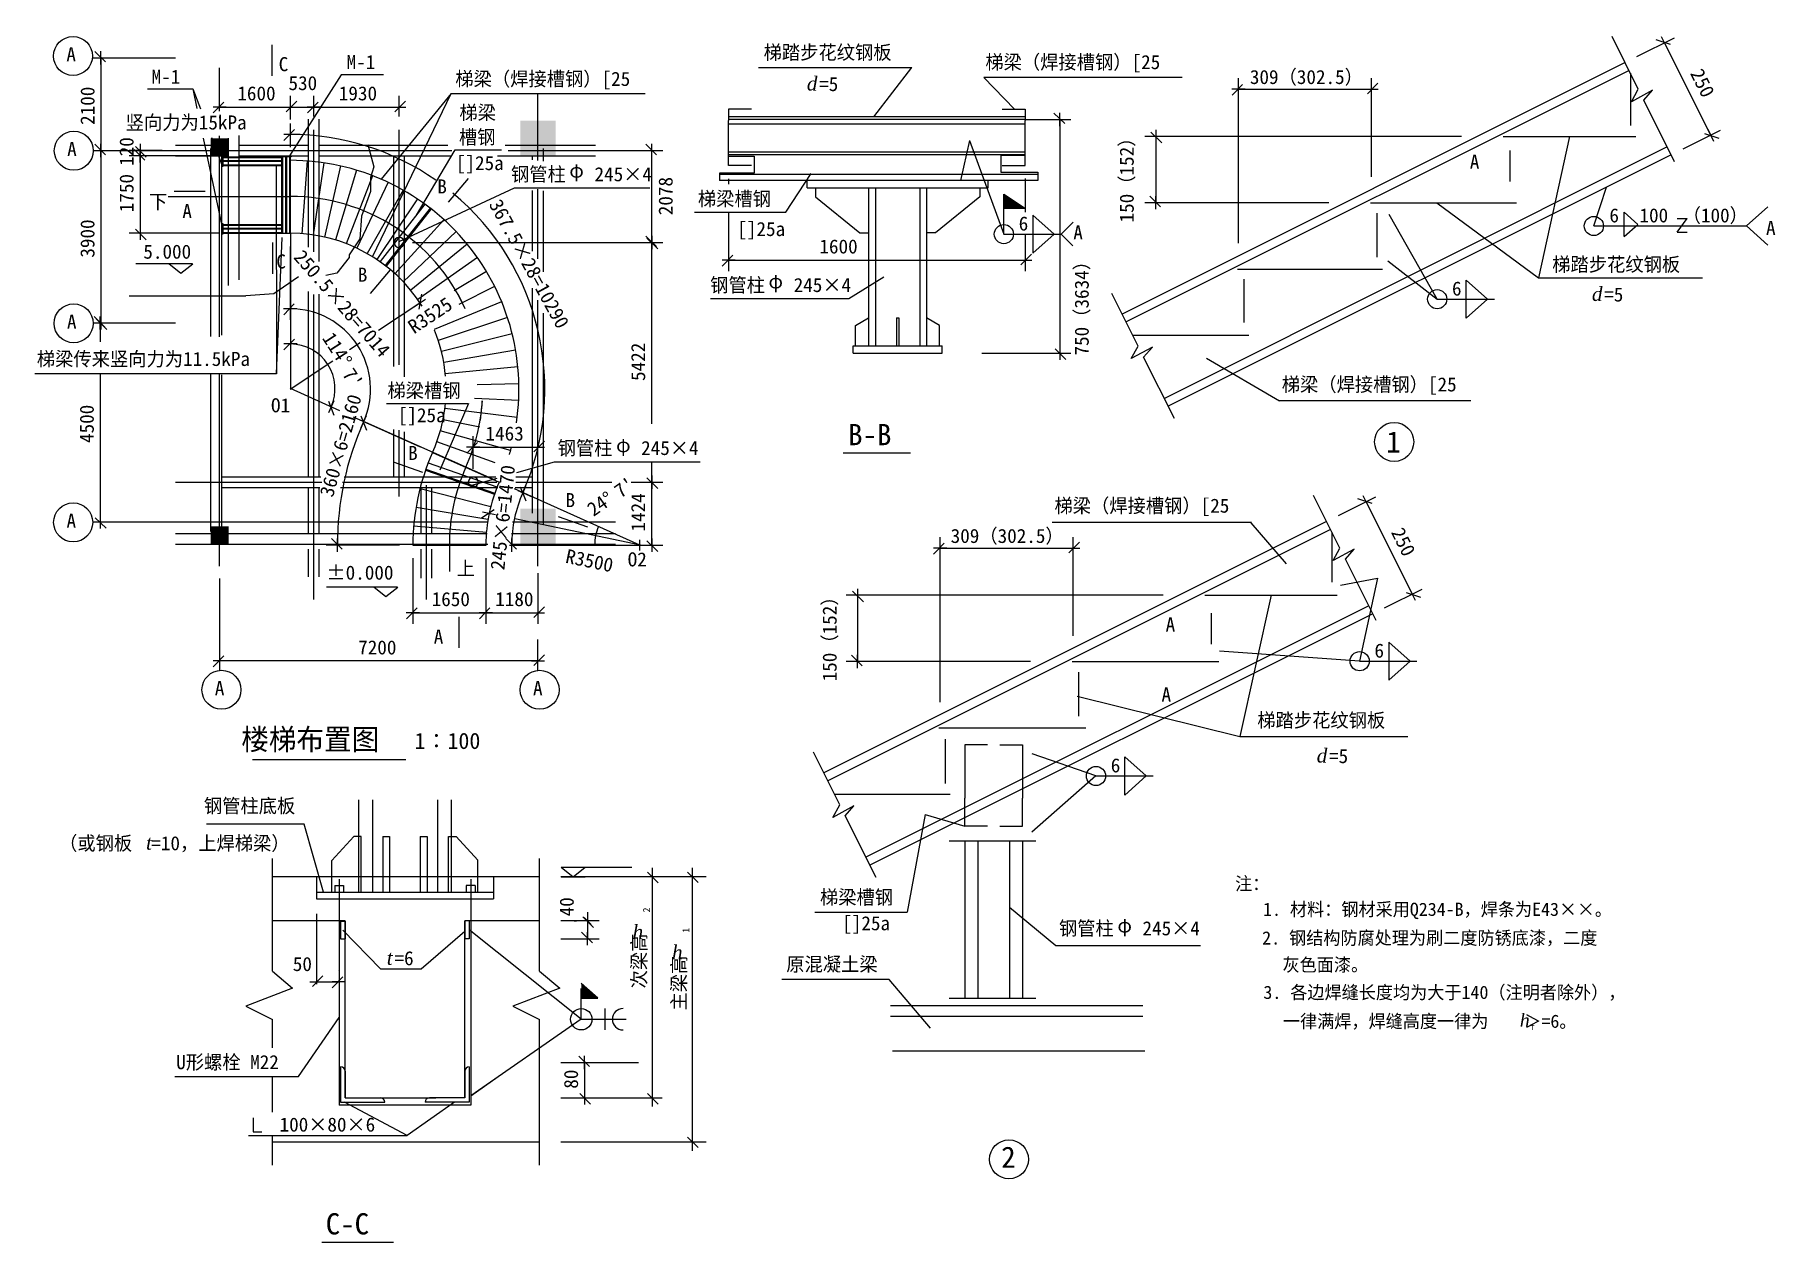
# Model space of a CAD drawing. Header units: metres. Extents: x 3458 to 42825, y 1740 to 29055.
import ezdxf

# ---------------------------------------------------------------- set-up
doc = ezdxf.new("R2010")
doc.units = ezdxf.units.M
for name, color, linetype in [('1', 7, 'Continuous'), ('AXIS', 3, 'Continuous'), ('DOTE', 2, 'Continuous'), ('N', 1, 'Continuous'), ('PUB_DIM', 3, 'Continuous'), ('STAIR', 2, 'Continuous'), ('X', 4, 'Continuous')]:
    doc.layers.add(name, color=color, linetype=linetype)

# ---------------------------------------------------------------- blocks, each defined once
blk = doc.blocks.new('_DIMX')
blk.add_line((-150, 0), (150, 0))
blk.add_lwpolyline([(-94.31, -108.55), (145.41, 135.18)])

msp = doc.modelspace()

# ---------------------------------------------------------------- linework, layer by layer
for p, q in [((8821.48, 28830.33), (8821.48, 28127.76)), ((10390.36, 28150.88), (9222.25, 26315.26)), ((11343.48, 28150.88), (10390.36, 28150.88)), ((22435.74, 27199.04), (23295.6, 28312.72)), ((25621.26, 27375.21), (24924.76, 28088.63)), ((6005.67, 27829.02), (7031.63, 27829.02)), ((7031.63, 27829.02), (7202.71, 27382.89)), ((7031.63, 27829.02), (7125.86, 27385.06)), ((9239.39, 27135.83), (9239.39, 27671.25)), ((9239.39, 27435.83), (9239.39, 27671.25)), ((9769.39, 27204.46), (9769.39, 27671.25)), ((11094.34, 24034.79), (12872.59, 27723.95)), ((12872.59, 27723.95), (11289.96, 25789.57)), ((11699.39, 27204.46), (11699.39, 27671.25)), ((7639.39, 27208.05), (7639.39, 27171.25)), ((7640.39, 27421.25), (9238.39, 27421.25)), ((9238.39, 27421.25), (9237.39, 27421.25)), ((9239.39, 27421.25), (9769.39, 27421.25)), ((9770.39, 27421.25), (11698.39, 27421.25)), ((9770.39, 27421.25), (9771.39, 27421.25)), ((9239.65, 26515.12), (9240.12, 27050.39)), ((25884.92, 27139.83), (26894.88, 27139.83)), ((26644.88, 27138.83), (26644.88, 21855.27)), ((6339.39, 26435.26), (5591.65, 26435.26)), ((5841.65, 26436.26), (5841.65, 26437.26)), ((5841.65, 26435.26), (5841.65, 26315.26)), ((6639.39, 26555.26), (7839.39, 26555.26)), ((7267.4, 26718.22), (7689.39, 24730.07)), ((7451.2, 26734.88), (7689.39, 26113.74)), ((10991.7, 26569.8), (11127.29, 26064.76)), ((12089.33, 24977.89), (12968.2, 26454.24)), ((14323.05, 26435.26), (17663.98, 26435.26)), ((17413.98, 24357.97), (17413.98, 26434.26)), ((24599.92, 26667.14), (24397.72, 25760.09)), ((24599.92, 26667.14), (25377.98, 24544.85)), ((36824.29, 26437.86), (36824.29, 25735.28)), ((7205.18, 26315.26), (5591.65, 26315.26)), ((7429.38, 26315.26), (5591.65, 26315.26)), ((5841.65, 26314.26), (5841.65, 24566.12)), ((5841.65, 26314.26), (5841.65, 26313.26)), ((6639.39, 26315.26), (7839.39, 26315.26)), ((8920.99, 26095.26), (8926.93, 21383.16)), ((11127.29, 26064.76), (11047.85, 25826.63)), ((19152.61, 26308.73), (19727.88, 26308.73)), ((19727.88, 26308.73), (19727.88, 25924.19)), ((25858.76, 26322.85), (25305.43, 26322.85)), ((25305.43, 26322.85), (25305.43, 25943.76)), ((11047.85, 25826.63), (11047.85, 25509.13)), ((11699.39, 24379.38), (14307.22, 25590.18)), ((12816.64, 25267.2), (13268.96, 25804.8)), ((14307.22, 25590.18), (17366.97, 25590.18)), ((18944.57, 25924.19), (18944.57, 25760.09)), ((19727.88, 25924.19), (18944.57, 25924.19)), ((26148.95, 25760.09), (18944.57, 25760.09)), ((19152.61, 25799.57), (19152.61, 25674.5)), ((20445.85, 25042.33), (21016.71, 25914.95)), ((20928.72, 25593.59), (20928.72, 25760.09)), ((20928.72, 25593.59), (25022.75, 25593.59)), ((21115.76, 25593.59), (21115.76, 25389.25)), ((22319.07, 25593.59), (22319.07, 22020.78)), ((23628.79, 25593.59), (23628.79, 22020.78)), ((24835.71, 25591.79), (24835.51, 25387.45)), ((25022.75, 25593.59), (25022.91, 25758.11)), ((25305.43, 25943.76), (26148.95, 25943.76)), ((25858.76, 25804.17), (25858.76, 25038.84)), ((26148.95, 25943.76), (26148.95, 25760.09)), ((38722.61, 24729.4), (39009.86, 25606.24)), ((7314.53, 25511.08), (6611.96, 25511.08)), ((11047.85, 25509.13), (10849.26, 24953.5)), ((21115.76, 25389.25), (22123.04, 24575.17)), ((24835.51, 25387.45), (23827.45, 24574.35)), ((25377.98, 25446.72), (25864.03, 25127.1)), ((25377.98, 24544.85), (25377.98, 25446.72)), ((10849.26, 24953.5), (10809.54, 24437.56)), ((19152.61, 25053.35), (19152.61, 23707.23)), ((25864.03, 25127.1), (25377.98, 25127.1)), ((26034.55, 24975.96), (26034.55, 24113.74)), ((26034.55, 24975.96), (26517.11, 24544.85)), ((26671.35, 24544.85), (26943.25, 24816.75)), ((35178.95, 23073.59), (34091.78, 24992.95)), ((39409.5, 24488.31), (39409.5, 25039.21)), ((39409.5, 25039.21), (39717.82, 24763.76)), ((40604.05, 24590.88), (40831.49, 24895.29)), ((40604.05, 24895.29), (40831.49, 24895.29)), ((42658.64, 25160.52), (42176.08, 24729.4)), ((7630.98, 24565.12), (5591.65, 24565.12)), ((8926.93, 21383.16), (9055.19, 24468.29)), ((9239.39, 24565.12), (9239.39, 21050.22)), ((10809.54, 24437.56), (10571.23, 24080.37)), ((22123.04, 24575.17), (22319.07, 24575.17)), ((23827.45, 24574.35), (23631.42, 24574.54)), ((25377.98, 24544.85), (26671.35, 24544.85)), ((25858.76, 24532.79), (25858.76, 23707.23)), ((26034.55, 24113.74), (26517.11, 24544.85)), ((26671.35, 24544.85), (26937.09, 24279.11)), ((38722.61, 24729.4), (42169.07, 24729.4)), ((39409.5, 24488.31), (39717.82, 24763.76)), ((40604.05, 24590.88), (40831.49, 24590.88)), ((42658.64, 24298.29), (42176.08, 24729.4)), ((8832.39, 24352.64), (8832.39, 23650.07)), ((9230.76, 24265.12), (9232.88, 22607.84)), ((10571.23, 24020.3), (10293.2, 23663.11)), ((10571.23, 24080.37), (10571.23, 24020.3)), ((11999.39, 24356.97), (17663.98, 24356.97)), ((17413.98, 20252.73), (17413.98, 24355.97)), ((5743.54, 23879.3), (7025.98, 23879.3)), ((6490.85, 23878.51), (6763.21, 23660.38)), ((6763.21, 23660.38), (7029.82, 23876.72)), ((10293.2, 23663.11), (10042.72, 23606.09)), ((11049.04, 23198.84), (11501.36, 23736.44)), ((19153.61, 23957.23), (25857.76, 23957.23)), ((34066.45, 23942.31), (35178.95, 23073.59)), ((9419.39, 23577.22), (8863.32, 23191.44)), ((21867.69, 23085.46), (22662.06, 23577.51)), ((35835.52, 22642.48), (35835.52, 23504.71)), ((35835.52, 23504.71), (36318.08, 23073.59)), ((5589.43, 23151.75), (8227.82, 23151.75)), ((8863.32, 23191.44), (8227.82, 23151.75)), ((11233.71, 22370.17), (12168.72, 22992.34)), ((13196.1, 22857.68), (13026.5, 23190.37)), ((18743.33, 23085.46), (21867.69, 23085.46)), ((35178.95, 23073.59), (36472.32, 23073.59)), ((35835.52, 22642.48), (36318.08, 23073.59)), ((22024.31, 22480.73), (22319.07, 22651.73)), ((22024.31, 22020.78), (22024.31, 22480.73)), ((22948.58, 22651.73), (22948.58, 22020.78)), ((22948.58, 22651.73), (22999.29, 22651.73)), ((22999.29, 22651.73), (22999.29, 22020.78)), ((23923.55, 22480.73), (23628.79, 22651.73)), ((23923.55, 22020.78), (23923.55, 22480.73)), ((10577.11, 21933.26), (10814.84, 22091.45)), ((9234.88, 21040.12), (10198.27, 21681.17)), ((21968.07, 21854.27), (21968.07, 22020.78)), ((21968.07, 22020.78), (23979.8, 22020.78)), ((21968.07, 21854.27), (23979.8, 21854.27)), ((23979.8, 21854.27), (23979.8, 22020.78)), ((24879.19, 21854.27), (26894.88, 21854.27)), ((8923.64, 21383.16), (3458.03, 21383.16)), ((10355.93, 20550.24), (9239.39, 21050.22)), ((13266.88, 20711.53), (12618.16, 19205.5)), ((13580.55, 20773.12), (13530.78, 20338.54)), ((12181.06, 19728.39), (10665.61, 20403.12)), ((12181.06, 19728.39), (10667.07, 20402.47)), ((13883.74, 18970.52), (10933.51, 20291.6)), ((13376, 19235.26), (13376, 19975.68)), ((13377, 19725.68), (14838.39, 19725.68)), ((14839.39, 19505.24), (14839.39, 19975.68)), ((11564.34, 19393.12), (12226.61, 19158.58)), ((14362.9, 19151.66), (15210.01, 19390.95)), ((15210.01, 19390.95), (18511.43, 19390.95)), ((17413.98, 18936.26), (17413.98, 19397.74)), ((13343.75, 18863.77), (13913.62, 19024.75)), ((13676, 18935.26), (13908.1, 18935.26)), ((14335.13, 18935.26), (16508.63, 18935.26)), ((16945.2, 18935.26), (17663.98, 18935.26)), ((17413.98, 17512.68), (17413.98, 18934.26)), ((17141.59, 17511.68), (14310.14, 18779.58)), ((14386.2, 18747.84), (14725.54, 18595.52)), ((13783.73, 18211.58), (13733.73, 18221.95)), ((15294.1, 18160.82), (15956.37, 17926.28)), ((17159.89, 17511.68), (14315.73, 18101.3)), ((31768.59, 17088.72), (30972.67, 18017.81)), ((11709.89, 17511.68), (10051.01, 17511.68)), ((12834.89, 17511.68), (12834.89, 16914.58)), ((13659.89, 17511.68), (13667.76, 17511.68)), ((14198.41, 17511.68), (17141.59, 17511.68)), ((16290.7, 17511.68), (17663.98, 17511.68)), ((17141.59, 17391.04), (17141.59, 17632.32)), ((12009.89, 17211.68), (12009.89, 15729.47)), ((13659.89, 17211.68), (13659.89, 15729.47)), ((10059.53, 16563.9), (11662.96, 16563.9)), ((11127.82, 16563.1), (11400.18, 16344.97)), ((11400.18, 16344.97), (11666.79, 16561.31)), ((14839.39, 16874.25), (14839.39, 15729.47)), ((32989, 16602.03), (33827.04, 16762.12)), ((33827.04, 16762.12), (33425.09, 14883.2)), ((12010.89, 15979.47), (13658.89, 15979.47)), ((13048.57, 15887.27), (13048.57, 15184.7)), ((13660.89, 15979.47), (14838.39, 15979.47)), ((30067.72, 15972.87), (30067.72, 15270.3)), ((33425.09, 14883.2), (30253.05, 15111.88)), ((34081.65, 15314.31), (34564.21, 14883.2)), ((34081.65, 15314.31), (34081.65, 14452.09)), ((33425.09, 14883.2), (34718.45, 14883.2)), ((34081.65, 14452.09), (34564.21, 14883.2)), ((27460.64, 12287.21), (26021.22, 12788.3)), ((28117.2, 11856.1), (28117.2, 12718.32)), ((28117.2, 12718.32), (28599.76, 12287.21)), ((27460.64, 12287.21), (26009.38, 11013.68)), ((27460.64, 12287.21), (28754, 12287.21)), ((28117.2, 11856.1), (28599.76, 12287.21)), ((9547.88, 11196.44), (7338.51, 11196.44)), ((9991.37, 9656.66), (9547.88, 11196.44)), ((23598.54, 11412.93), (23191.09, 9203.35)), ((23598.54, 11412.93), (24492.52, 11151.39)), ((24141.52, 10819.31), (26101.51, 10819.31)), ((24492.52, 10819.31), (24492.52, 7263.95)), ((25802.25, 10819.31), (25802.25, 7263.95)), ((8832.51, 7868.1), (8832.51, 10420.93)), ((14876.89, 7868.1), (14876.89, 10420.93)), ((14876.89, 10006.66), (8832.51, 10006.66)), ((9830.41, 10006.66), (9830.41, 9506.66)), ((13830.41, 10006.66), (13830.41, 9506.66)), ((18645.32, 10006.66), (15359.3, 10006.66)), ((15364.72, 10225.17), (16962.89, 10225.17)), ((15365.06, 10224.38), (15637.42, 10006.25)), ((15367.71, 10006.25), (15907.12, 10006.25)), ((15637.42, 10006.25), (15904.02, 10222.58)), ((17424.86, 10206.66), (17424.86, 4806.66)), ((18327.48, 10206.66), (18327.48, 3806.66)), ((9830.41, 9171.31), (9830.41, 7578.04)), ((16041.62, 8926.66), (15881.62, 9086.66)), ((15961.62, 9206.66), (15961.62, 8846.66)), ((25502.25, 9319.22), (26550.61, 8449.46)), ((10476, 9006.66), (8832.51, 9006.66)), ((11278.22, 7920.96), (10426.36, 8796.16)), ((10476, 5006.66), (10476, 9006.66)), ((12199.38, 7920.96), (13184.81, 8779.32)), ((13184.81, 5006.66), (13184.81, 9006.66)), ((14876.89, 9006.66), (13184.81, 9006.66)), ((15818.63, 6784.81), (13284.81, 8806.66)), ((16223.55, 9006.66), (15359.3, 9006.66)), ((15661.62, 9006.66), (15711.62, 9006.66)), ((15961.62, 9007.66), (15961.62, 9008.66)), ((15961.62, 9006.66), (15961.62, 8606.66)), ((15359.3, 8606.66), (16223.55, 8606.66)), ((15661.62, 8606.66), (15711.62, 8606.66)), ((15961.62, 8605.66), (15961.62, 8604.66)), ((26550.61, 8449.46), (29823.19, 8449.46)), ((9830.41, 7887.51), (9830.41, 7883.48)), ((10330.41, 7887.51), (10330.41, 7883.48)), ((11278.22, 7920.96), (12199.38, 7920.96)), ((9287.61, 7487.42), (8232.96, 7079.86)), ((8832.51, 7868.1), (9287.61, 7487.42)), ((9829.41, 7633.48), (9828.41, 7633.48)), ((9830.41, 7633.48), (10330.41, 7633.48)), ((10331.41, 7633.48), (10332.41, 7633.48)), ((15331.99, 7487.42), (14270.09, 7079.86)), ((14876.89, 7868.1), (15331.99, 7487.42)), ((16193.63, 7261.84), (15818.63, 7593.65)), ((15818.63, 6784.81), (15818.63, 7483.05)), ((22784.32, 7682.83), (20354.29, 7682.83)), ((23719.06, 6578.99), (22784.32, 7682.83)), ((15818.63, 7261.84), (16193.63, 7261.84)), ((22816.93, 7097.22), (28519.34, 7097.22)), ((24141.52, 7260.48), (26101.51, 7260.48)), ((8232.96, 7079.86), (8832.51, 6779.79)), ((8832.51, 6135.17), (8832.51, 6779.79)), ((9424.16, 5490.82), (10343.02, 6826.12)), ((15818.63, 6784.81), (13317.79, 5054.4)), ((14270.09, 7079.86), (14876.89, 6779.79)), ((14876.89, 3480.29), (14876.89, 6779.79)), ((15818.63, 6784.81), (16833.94, 6784.81)), ((16353.43, 7025.25), (16353.43, 6544.36)), ((22816.93, 6852.39), (28519.34, 6852.39)), ((22861.48, 6067.89), (28563.89, 6067.89)), ((15359.3, 5806.66), (17109.99, 5806.66)), ((15609.85, 5806.66), (15645.14, 5806.66)), ((15895.14, 5805.66), (15895.14, 5007.66)), ((6627.39, 5490.82), (9424.16, 5490.82)), ((8832.51, 4681.7), (8832.51, 5480.47)), ((11881.83, 4156.58), (10461.26, 4906.66)), ((11130.41, 5006.66), (12530.41, 5006.66)), ((12951.31, 4906.66), (11881.83, 4156.58)), ((15359.3, 5006.66), (17651.47, 5006.66)), ((15609.85, 5006.66), (15645.14, 5006.66)), ((8399.03, 4556.14), (8399.03, 4240)), ((8288.11, 4156.58), (11881.83, 4156.58)), ((8399.03, 4240), (8594.87, 4240)), ((8832.51, 3480.29), (8832.51, 4131.67)), ((14876.89, 4006.66), (8832.51, 4006.66)), ((18645.32, 4006.66), (15359.3, 4006.66))]:
    msp.add_line(p, q)
for centre, radius in [((38722.61, 24729.4), 216.63), ((25377.98, 24544.85), 216.63), ((35178.95, 23073.59), 216.63), ((33425.09, 14883.2), 216.63), ((27460.64, 12287.21), 216.63), ((15818.63, 6784.81), 241.99)]:
    msp.add_circle(centre, radius)
for centre, radius, start, end in [((9234.88, 21040.12), 5760.27, 55.16, 89.94), ((9239.39, 21050.22), 4350, 24.55, 90), ((9234.88, 21040.12), 5760.27, 336.01, 50.34), ((9234.88, 21040.12), 1817.73, 336.03, 90.04), ((9239.39, 21050.22), 1009.73, 335.93, 89.94), ((9239.39, 21050.22), 4350, 335.88, 356.35), ((17159.89, 17511.68), 6858.87, 156, 180), ((17159.89, 17511.68), 6858.87, 155.98, 155.99), ((17159.89, 17511.68), 4325, 155.98, 180), ((17159.89, 17511.68), 2914.84, 156, 180), ((17159.89, 17511.68), 2914.84, 155.96, 155.98), ((17141.59, 17511.68), 1021.31, 155.93, 179.94), ((17159.89, 17511.68), 6858.87, 180.01, 180.02), ((17159.89, 17511.68), 2914.84, 180.02, 180.04), ((16763.36, 6784.81), 241.99, 90, 270)]:
    msp.add_arc(centre, radius, start, end)
for points in [[(14439.39, 26315.26), (15239.39, 26315.26), (14439.39, 27115.26), (15239.39, 27115.26)], [(7439.39, 26315.26), (7839.39, 26315.26), (7439.39, 26715.26), (7839.39, 26715.26)], [(25377.98, 25446.72), (25864.03, 25127.1), (25377.98, 25127.1)], [(14439.39, 17535.26), (15239.39, 17535.26), (14439.39, 18335.26), (15239.39, 18335.26)], [(7439.39, 17535.26), (7839.39, 17535.26), (7439.39, 17935.26), (7839.39, 17935.26)], [(15818.63, 7261.84), (15818.63, 7593.65), (16193.63, 7261.84)]]:
    msp.add_solid(points)
at = {"layer": 'AXIS'}
for p, q in [((4767.63, 28535.26), (6639.39, 28535.26)), ((4951.05, 28534.26), (4951.05, 26436.26)), ((4784.23, 26435.26), (6655.99, 26435.26)), ((4951.05, 26434.26), (4951.05, 22536.26)), ((4767.63, 22535.26), (6639.39, 22535.26)), ((4934.45, 22534.26), (4934.45, 22111.24)), ((4934.45, 21388.34), (4934.45, 18036.26)), ((4767.63, 18035.26), (6639.39, 18035.26)), ((7639.39, 16751.47), (7639.39, 14677.61)), ((14839.39, 14677.61), (14839.39, 15375.93)), ((14838.39, 14894.97), (7640.39, 14894.97))]:
    msp.add_line(p, q, dxfattribs=at)
at = {"layer": 'DOTE'}
for p, q in [((7639.39, 27323.83), (7639.39, 28311.19)), ((14839.39, 26211.63), (14839.39, 27719.39)), ((7639.39, 22224.07), (7639.39, 26772.4)), ((9769.39, 24143.01), (9769.39, 26904.46)), ((11699.39, 21590.54), (11699.39, 26904.46)), ((6639.39, 26435.26), (12893.89, 26435.26)), ((14168.88, 26435.26), (16139.39, 26435.26)), ((14839.39, 23986.59), (14839.39, 25562.81)), ((9769.39, 16277.38), (9769.39, 23177.07)), ((14839.39, 17035.26), (14839.39, 23050.53)), ((7639.39, 17035.26), (7639.39, 21380.68)), ((11699.39, 18608.35), (11699.39, 20107.99)), ((6639.39, 18935.26), (9949.88, 18935.26)), ((10420.75, 18935.26), (13682.34, 18935.26)), ((12319.39, 16277.38), (12319.39, 18865.46)), ((6639.39, 18035.26), (13711.57, 18035.26)), ((14261.7, 18035.26), (16594.3, 18035.26)), ((6639.39, 17535.26), (11830.33, 17535.26))]:
    msp.add_line(p, q, dxfattribs=at)
at = {"layer": 'N'}
for p, q in [((39428.65, 28426.06), (28052.91, 22738.2)), ((25858.76, 27199.04), (19152.61, 27199.04)), ((25858.76, 26399.76), (19152.61, 26399.76)), ((7689.39, 26315.26), (7709.39, 26315.26)), ((7689.39, 26075.26), (7689.39, 26315.26)), ((7709.39, 26075.26), (7689.39, 26075.26)), ((7709.39, 26315.26), (7709.39, 26075.26)), ((9019.39, 26295.26), (9019.39, 26315.26)), ((9019.39, 26315.26), (9259.39, 26315.26)), ((9259.39, 26295.26), (9019.39, 26295.26)), ((9239.39, 24565.12), (9239.39, 26295.26)), ((9259.39, 26315.26), (9259.39, 26295.26)), ((9615.89, 26201.07), (9494.41, 24555.55)), ((9994.83, 26159.02), (9752.53, 24526.9)), ((10369.65, 26089.17), (10007.84, 24479.33)), ((10738.3, 25991.92), (10258.95, 24413.09)), ((25858.76, 26340.56), (19152.61, 26340.56)), ((40472.82, 26337.72), (29097.08, 20649.85)), ((11098.8, 25867.79), (10504.51, 24328.53)), ((11449.18, 25717.46), (10743.17, 24226.13)), ((11787.54, 25541.74), (10973.65, 24106.44)), ((12112.04, 25341.58), (11194.69, 23970.1)), ((12420.93, 25118.08), (11405.09, 23817.86)), ((12712.52, 24872.43), (11603.71, 23650.54)), ((7689.39, 24785.12), (7709.39, 24785.12)), ((7689.39, 24545.12), (7689.39, 24785.12)), ((7709.39, 24545.12), (7689.39, 24545.12)), ((7709.39, 24785.12), (7709.39, 24545.12)), ((7709.39, 24565.12), (9230.37, 24565.12)), ((12985.24, 24605.99), (11789.47, 23469.05)), ((13237.6, 24320.19), (11961.37, 23274.37)), ((13468.23, 24016.59), (12118.46, 23067.57)), ((13675.88, 23696.83), (12944.96, 23259.58)), ((13859.43, 23362.66), (13049.05, 22955.67)), ((14017.87, 23015.87), (12492.86, 22385.92)), ((14150.36, 22658.36), (12583.1, 22142.4)), ((14256.16, 22292.07), (12655.17, 21892.89)), ((14334.71, 21918.98), (12708.68, 21638.76)), ((14385.57, 21541.12), (12743.32, 21381.38)), ((14408.48, 21160.54), (13465.45, 21138.59)), ((14370.07, 20399.49), (12732.77, 20603.75)), ((14403.3, 20779.3), (13405.95, 20829.63)), ((14220.32, 19652.33), (12630.76, 20094.81)), ((13527.05, 20179.86), (12691.14, 20347.4)), ((13869.92, 19373.43), (12551.95, 19847.35)), ((12455.13, 19606.37), (13962.48, 18935.26)), ((12296.35, 19205.34), (13854.57, 18662.71)), ((12171.68, 18792.43), (13769.85, 18382.09)), ((12082.01, 18370.54), (13708.9, 18095.37)), ((12027.95, 17942.62), (13672.16, 17804.55)), ((32678.41, 18044.34), (21302.68, 12356.47)), ((12009.89, 17511.68), (13659.89, 17511.68)), ((33722.59, 15955.99), (22346.85, 10268.12)), ((10783.2, 11746.52), (10783.2, 10918.56)), ((12877.61, 11746.52), (12877.61, 10918.56)), ((10674.83, 10918.56), (10175.32, 10375.04)), ((10842.7, 10918.56), (10674.83, 10918.56)), ((10842.7, 9656.66), (10842.7, 10918.56)), ((11329.06, 10918.56), (11484.52, 10918.56)), ((11329.06, 10918.56), (11329.06, 9656.66)), ((11484.52, 10918.56), (11484.52, 9656.66)), ((12176.29, 10918.56), (12331.75, 10918.56)), ((12176.29, 10918.56), (12176.29, 9656.66)), ((12331.75, 10918.56), (12331.75, 9656.66)), ((12818.11, 10918.56), (12985.98, 10918.56)), ((12818.11, 9656.66), (12818.11, 10918.56)), ((12985.98, 10918.56), (13480.81, 10380.13)), ((10175.32, 9656.66), (10175.32, 10375.04)), ((13480.81, 9652.61), (13480.81, 10380.13)), ((10343.02, 9950.16), (10343.02, 4841.66)), ((13317.79, 9950.16), (13317.79, 4841.66)), ((9830.41, 9656.66), (9830.41, 9506.66)), ((9830.41, 9656.66), (13830.41, 9656.66)), ((9830.41, 9506.66), (13830.41, 9506.66)), ((10243.02, 9806.66), (10243.02, 9656.66)), ((10243.02, 9806.66), (10443.02, 9806.66)), ((10443.02, 9806.66), (10443.02, 9656.66)), ((13417.79, 9806.66), (13217.79, 9806.66)), ((13217.79, 9806.66), (13217.79, 9656.66)), ((13417.79, 9806.66), (13417.79, 9656.66)), ((13830.41, 9656.66), (13830.41, 9506.66)), ((10376, 9002.22), (10476, 9002.22)), ((10376, 9002.22), (10376, 8602.22)), ((10476, 9002.22), (10476, 8602.22)), ((13184.81, 9006.66), (13184.81, 8606.66)), ((13284.81, 9006.66), (13184.81, 9006.66)), ((13284.81, 9006.66), (13284.81, 8606.66)), ((10376, 8602.22), (10476, 8602.22)), ((13284.81, 8606.66), (13184.81, 8606.66)), ((10376, 5706.66), (10376, 4906.66)), ((10476, 5606.66), (10476, 5006.66)), ((13184.81, 5606.66), (13184.81, 5006.66)), ((13284.81, 5706.66), (13284.81, 4906.66)), ((13317.79, 5054.4), (13942, 5488.2)), ((13317.79, 4841.66), (10343.02, 4841.66)), ((10376, 4906.66), (11376, 4906.66)), ((10476, 5006.66), (11276, 5006.66)), ((13284.81, 4906.66), (12284.81, 4906.66)), ((13184.81, 5006.66), (12384.81, 5006.66))]:
    msp.add_line(p, q, dxfattribs=at)
for centre, radius, start, end in [((9234.88, 21040.12), 5175, 351.48, 89.95), ((9234.88, 21040.12), 3525, 32.11, 90.07), ((9234.88, 21040.12), 3525, 4.71, 22.27), ((9234.88, 21040.12), 3525, 336, 354.81), ((9234.88, 21040.12), 5175, 343.4, 345.01), ((17159.89, 17511.68), 5150, 156, 180), ((17159.89, 17511.68), 3500, 156, 180), ((10376, 5606.66), 100, 0, 90), ((13284.81, 5606.66), 100, 90, 180), ((11276, 4906.66), 100, 0, 90), ((12384.81, 4906.66), 100, 90, 180)]:
    msp.add_arc(centre, radius, start, end, dxfattribs=at)
at = {"layer": 'PUB_DIM'}
msp.add_line((6477.5, 25400.22), (9239.39, 25400.22), dxfattribs=at)
at = {"layer": 'STAIR'}
for p, q in [((39728.86, 27825.63), (39133.76, 29015.84)), ((39696.97, 28560.23), (40544.06, 28983.77)), ((40320.9, 28871.07), (41364.18, 26784.51)), ((19830.41, 28312.72), (23295.6, 28312.72)), ((29414.09, 28088.63), (24924.76, 28088.63)), ((39518.09, 28247.18), (28142.35, 22559.31)), ((30684.31, 24339.35), (30684.31, 28074.15)), ((33694.59, 25839.35), (33694.59, 28074.15)), ((39549.12, 28185.12), (39549.12, 27002.32)), ((12872.59, 27723.95), (17264.28, 27723.95)), ((30685.31, 27824.15), (33693.59, 27824.15)), ((39572.95, 27541.7), (39728.86, 27825.63)), ((40050.58, 27802.99), (39572.95, 27541.7)), ((39853.49, 27576.37), (40050.58, 27802.99)), ((40549.74, 26183.87), (39853.49, 27576.37)), ((19152.61, 27375.21), (19152.61, 27112.26)), ((19671.19, 27375.21), (19152.61, 27375.21)), ((25340.19, 27375.21), (25858.76, 27375.21)), ((25858.76, 27375.21), (25858.76, 27112.26)), ((19152.61, 26099.57), (19152.61, 27112.26)), ((25858.76, 26099.57), (25858.76, 27112.26)), ((40741.15, 26471.88), (41588.23, 26895.42)), ((12968.2, 26454.24), (14015.92, 26454.24)), ((35731.59, 26756.35), (28564.1, 26756.35)), ((28814.1, 26757.35), (28814.1, 26758.35)), ((28814.1, 26756.35), (28814.1, 25256.35)), ((40383.38, 26516.6), (29007.64, 20828.73)), ((36670.59, 26756.35), (39670.59, 26756.35)), ((38170.59, 26756.35), (37467.31, 23558.75)), ((19671.19, 26099.57), (19152.61, 26099.57)), ((25340.19, 26099.57), (25858.76, 26099.57)), ((32731.59, 25256.35), (28564.1, 25256.35)), ((28814.1, 25255.35), (28814.1, 25254.35)), ((33670.59, 25256.35), (36975.46, 25256.35)), ((35170.59, 25256.35), (37467.31, 23558.75)), ((18382.24, 25042.33), (20445.85, 25042.33)), ((33821.1, 24021.98), (33821.1, 25019.95)), ((30660.31, 23756.35), (33942.86, 23756.35)), ((30810.82, 22542.8), (30810.82, 23523.6)), ((37467.31, 23558.75), (41176.84, 23558.75)), ((28414.93, 22014.16), (27819.82, 23204.37)), ((28293.83, 22256.35), (30915.44, 22256.35)), ((28259.01, 21730.23), (28414.93, 22014.16)), ((28736.64, 21991.52), (28259.01, 21730.23)), ((28539.56, 21764.9), (28736.64, 21991.52)), ((29235.81, 20372.41), (28539.56, 21764.9)), ((29959.94, 21736.98), (31608.81, 20775.75)), ((11416.14, 20711.53), (13260.27, 20711.53)), ((35940.48, 20775.75), (31608.81, 20775.75)), ((21740.73, 19597.16), (23267, 19597.16)), ((32978.63, 17443.9), (32383.53, 18634.11)), ((32946.74, 18178.5), (33793.83, 18602.04)), ((33570.67, 18489.34), (34613.95, 16402.79)), ((32767.86, 17865.45), (21392.12, 12177.58)), ((30979.04, 18024.18), (26467.72, 18024.18)), ((32798.89, 17803.39), (32798.89, 16671.38)), ((23934.08, 13957.62), (23934.08, 17692.42)), ((23935.08, 17442.42), (26943.36, 17442.42)), ((26944.36, 15457.62), (26944.36, 17692.42)), ((32822.72, 17159.97), (32978.63, 17443.9)), ((33300.35, 17421.26), (32822.72, 17159.97)), ((33103.26, 17194.64), (33300.35, 17421.26)), ((33799.51, 15802.15), (33103.26, 17194.64)), ((28981.36, 16374.62), (21813.87, 16374.62)), ((22063.87, 16375.62), (22063.87, 16376.62)), ((22063.87, 16374.62), (22063.87, 14874.62)), ((29920.36, 16374.62), (32920.36, 16374.62)), ((31420.36, 16374.62), (30717.08, 13177.02)), ((33990.92, 16090.15), (34838, 16513.69)), ((33633.15, 16134.87), (22257.41, 10447)), ((25981.36, 14874.62), (21813.87, 14874.62)), ((22063.87, 14873.62), (22063.87, 14872.62)), ((26920.36, 14874.62), (30243.75, 14874.62)), ((27070.87, 13637.09), (27070.87, 14635.71)), ((27034.86, 14091.42), (30717.08, 13177.02)), ((23910.08, 13374.62), (27233.47, 13374.62)), ((24060.59, 12115.74), (24060.59, 13119.83)), ((30717.08, 13177.02), (34518.36, 13177.02)), ((8384.02, 12657.04), (11848.16, 12657.04)), ((21664.69, 11632.43), (21069.59, 12822.65)), ((24492.52, 12989.64), (24492.52, 11783.55)), ((25011.1, 12989.64), (24492.52, 12989.64)), ((25283.67, 12989.64), (25802.25, 12989.64)), ((25802.25, 12989.64), (25802.25, 11783.55)), ((21543.6, 11874.62), (24165.21, 11874.62)), ((21508.78, 11348.51), (21664.69, 11632.43)), ((21986.41, 11609.79), (21508.78, 11348.51)), ((21789.32, 11383.17), (21986.41, 11609.79)), ((24492.52, 11151.39), (24492.52, 11783.55)), ((25802.25, 11151.39), (25802.25, 11783.55)), ((22485.57, 9990.68), (21789.32, 11383.17)), ((25011.1, 11151.39), (24492.52, 11151.39)), ((25283.67, 11151.39), (25802.25, 11151.39)), ((21105.52, 9203.35), (23191.09, 9203.35)), ((9953.45, 1740.2), (11571.87, 1740.2))]:
    msp.add_line(p, q, dxfattribs=at)
for centre in [(4322.29, 28574.96), (4340.01, 26432.87), (4335.85, 22527.02), (34205.94, 19845.19), (4325.53, 18024.03), (7680.42, 14236.81), (14877.75, 14237.16), (25493.61, 3614.36)]:
    msp.add_circle(centre, 441.27, dxfattribs=at)
at = {"layer": 'X'}
for p, q in [((8079.39, 23514.56), (8079.39, 26778.74)), ((9649.39, 24249.02), (9649.39, 27144.54)), ((9889.39, 23925.08), (9889.39, 27144.54)), ((25858.76, 27139.83), (19152.61, 27139.83)), ((25858.76, 27031.69), (19152.61, 27031.69)), ((7439.39, 22232.1), (7439.39, 26485.26)), ((7839.39, 23386.06), (7839.39, 26715.36)), ((8079.39, 26555.26), (9649.39, 26555.26)), ((9889.39, 26555.26), (12802.28, 26555.26)), ((14100.17, 26555.26), (16139.39, 26555.26)), ((14964.39, 26194.29), (14964.39, 26485.26)), ((7689.39, 22256.19), (7689.39, 26315.26)), ((7709.39, 26295.26), (9039.39, 26295.26)), ((7709.39, 26275.26), (9039.39, 26275.26)), ((9039.39, 26205.26), (7709.39, 26205.26)), ((9039.39, 26185.26), (7709.39, 26185.26)), ((7709.39, 26115.26), (9039.39, 26115.26)), ((7709.39, 26095.26), (9039.39, 26095.26)), ((8079.39, 26315.26), (9649.39, 26315.26)), ((9039.39, 26295.26), (9039.39, 24575.22)), ((9059.39, 26295.26), (9059.39, 24575.22)), ((9129.39, 26295.26), (9129.39, 24575.22)), ((9149.39, 26295.26), (9149.39, 24575.22)), ((9219.39, 26295.26), (9219.39, 24575.22)), ((9889.39, 26315.26), (12863.35, 26315.26)), ((11579.39, 21552.52), (11579.39, 26315.26)), ((11819.39, 21318.1), (11819.39, 26315.26)), ((13924.57, 26315.26), (16139.39, 26315.26)), ((14714.39, 26223.77), (14714.39, 26315.26)), ((26148.95, 25897.84), (18944.57, 25897.84)), ((22474.32, 25593.59), (22474.32, 22020.78)), ((23473.54, 25593.59), (23473.54, 22020.78)), ((12283.03, 25225.82), (11267.18, 23925.6)), ((14714.39, 24161.69), (14714.39, 25529.56)), ((14964.39, 23693.83), (14964.39, 25521.52)), ((12401.23, 25133.47), (11385.39, 23833.25)), ((7709.39, 24765.12), (9039.39, 24765.12)), ((7709.39, 24745.12), (9039.39, 24745.12)), ((9039.39, 24675.12), (7709.39, 24675.12)), ((9039.39, 24655.12), (7709.39, 24655.12)), ((7709.39, 24585.12), (9039.39, 24585.12)), ((9649.39, 19055.26), (9649.39, 23247.75)), ((14714.39, 18235.26), (14714.39, 23326.36)), ((9889.39, 19055.26), (9889.39, 23188.85)), ((14964.39, 17985.26), (14964.39, 22758.12)), ((7439.39, 17815.26), (7439.39, 21396.74)), ((7689.39, 17815.26), (7689.39, 21364.61)), ((11579.39, 19055.26), (11579.39, 20127)), ((11819.39, 19055.26), (11819.39, 20069.98)), ((12353.9, 19370.61), (13912.12, 18827.98)), ((7689.39, 19055.26), (9929.76, 19055.26)), ((10452.95, 19055.26), (13884.18, 19055.26)), ((12304.57, 19228.95), (13862.79, 18686.32)), ((14335.13, 19055.26), (14714.39, 19055.26)), ((7689.39, 18815.26), (9901.59, 18815.26)), ((9649.39, 17775.26), (9649.39, 18815.26)), ((9889.39, 17775.26), (9889.39, 18815.26)), ((10372.46, 18815.26), (13932.01, 18815.26)), ((12199.39, 17775.26), (12199.39, 18815.26)), ((12439.39, 17775.26), (12439.39, 18815.26)), ((14324.88, 18815.26), (14714.39, 18815.26)), ((6639.39, 17775.26), (13687.23, 17775.26)), ((14242.23, 17775.26), (16594.3, 17775.26)), ((6639.39, 17535.26), (13701.84, 17535.26)), ((9649.39, 16794.68), (9649.39, 17415.26)), ((9889.39, 16794.68), (9889.39, 17415.26)), ((12199.39, 16761.59), (12199.39, 17415.26)), ((12439.39, 16761.59), (12439.39, 17415.26)), ((14247.1, 17535.26), (16594.3, 17535.26)), ((11093.71, 11746.52), (11093.71, 9656.66)), ((12567.1, 11746.52), (12567.1, 9656.66)), ((10783.2, 10918.56), (10783.2, 9656.66)), ((12877.61, 10918.56), (12877.61, 9656.66)), ((24792.52, 10819.31), (24792.52, 7263.95)), ((25502.25, 10819.31), (25502.25, 7263.95))]:
    msp.add_line(p, q, dxfattribs=at)
for centre, start, end in [((11699.39, 24356.97), 0, 180), ((11699.39, 24356.97), 180, 0), ((13376, 18935.26), 0, 180), ((13376, 18935.26), 180, 0)]:
    msp.add_arc(centre, 112.5, start, end, dxfattribs=at)

# ---------------------------------------------------------------- block references
for p, rotation in [((7639.39, 27421.25), 180), ((9769.39, 27421.25), 180), ((9769.39, 27421.25), 180), ((26644.88, 27139.83), 90), ((9239.9, 26800.39), 179.95), ((5841.65, 26315.26), 90), ((5841.65, 26315.26), 90), ((5841.65, 26435.26), 270), ((17413.98, 26435.26), 90), ((5841.65, 24565.12), 270), ((17413.98, 24356.97), 90), ((17413.98, 24356.97), 270), ((19152.61, 23957.23), 180), ((9232.56, 22857.84), 180.06), ((12169.55, 22992.9), 33.64), ((9239.39, 22059.94), 179.97), ((26644.88, 21854.27), 270), ((10160.94, 20637.55), 245.91), ((10893.99, 20301.43), 246), ((10895.46, 20300.78), 246.02), ((13376, 19725.68), 180), ((17413.98, 18935.26), 270), ((14497.05, 18697.25), 245.99), ((14497.15, 18697.21), 246), ((13732.76, 18222.15), 168.29), ((10301.01, 17511.68), 90), ((14245.04, 17511.68), 90.01), ((17413.98, 17511.68), 270), ((12009.89, 15979.47), 180), ((13659.89, 15979.47), 180), ((17422.39, 10016.5), 270), ((18327.43, 10020.51), 270), ((15961.62, 9006.66), 270), ((15961.62, 8606.66), 90), ((10330.41, 7633.48), 180), ((15895.14, 5806.66), 90), ((15895.14, 5006.66), 270), ((17423.95, 5007.04), 270), ((18327.97, 4024.22), 270)]:
    msp.add_blockref('_DIMX', p, dxfattribs=dict(rotation=rotation))
for p in [(9239.39, 27421.25), (9239.39, 27421.25), (11699.39, 27421.25), (25858.76, 23957.23), (14839.39, 19725.68), (14839.39, 15979.47), (9830.41, 7633.48)]:
    msp.add_blockref('_DIMX', p)
at = {"layer": 'AXIS'}
for p, rotation in [((4951.05, 28535.26), 90), ((4951.05, 26435.26), 90), ((4934.45, 22535.26), 90), ((4951.05, 22535.26), 270), ((4934.45, 18035.26), 270), ((7639.39, 14894.97), 180)]:
    msp.add_blockref('_DIMX', p, dxfattribs=dict(at, rotation=rotation))
msp.add_blockref('_DIMX', (14839.39, 14894.97), dxfattribs=at)
at = {"layer": 'STAIR'}
for p, rotation in [((40320.45, 28871.97), 116.57), ((30684.31, 27824.15), 180), ((28814.1, 26756.35), 270), ((41364.63, 26783.62), 296.57), ((28814.1, 25256.35), 90), ((33570.22, 18490.24), 116.57), ((23934.08, 17442.42), 180), ((34614.4, 16401.89), 296.57), ((22063.87, 16374.62), 270), ((22063.87, 14874.62), 90)]:
    msp.add_blockref('_DIMX', p, dxfattribs=dict(at, rotation=rotation))
for p in [(33694.59, 27824.15), (26944.36, 17442.42)]:
    msp.add_blockref('_DIMX', p, dxfattribs=at)

# ---------------------------------------------------------------- texts
for s, height, p in [('A', 318, (4171.88, 28452.77)), ('C', 318, (8973.96, 28231.67)), ('M-1', 318, (10510.19, 28278.93)), ('M-1', 318, (6100.26, 27947.81)), ('530', 318, (9195.82, 27802.99)), ('309（302.5）', 318, (30941.9, 27940.88)), ('1600', 318, (8039.39, 27571.25)), ('1930', 318, (10334.39, 27571.25)), ('A', 318, (4189.6, 26310.68)), ('A', 318, (35917.19, 26023.37)), ('B', 318, (12562.19, 25465.44)), ('下', 318, (6041.4, 25120.46)), ('A', 318, (6795.59, 24906.96)), ('6', 318, (25712.97, 24626.61)), ('6', 318, (39074.52, 24811.17)), ('100', 318, (39755.04, 24811.17)), ('（100）', 318, (40731.65, 24811.17)), ('A', 318, (42617.34, 24527.86)), ('1600', 318, (21205.27, 24107.3)), ('A', 318, (26948.01, 24424.63)), ('C', 318, (8920.36, 23769.58)), ('B', 318, (10764.54, 23468.66)), ('6', 318, (35513.94, 23155.36)), ('A', 318, (4185.44, 22404.84)), ('O1', 318, (8800.35, 20514.03)), ('1463', 318, (13652.66, 19875.68)), ('B', 318, (11902.36, 19435.26)), ('B', 318, (15462.75, 18369.03)), ('A', 318, (4175.12, 17901.85)), ('309（302.5）', 318, (24173.74, 17559.15)), ('O2', 318, (16868.61, 17028.18)), ('上', 318, (13001.28, 16821.88)), ('1650', 318, (12434.89, 16129.47)), ('1180', 318, (13872.49, 16129.47)), ('A', 318, (29036.62, 15555.33)), ('A', 318, (12481.9, 15279.59)), ('7200', 318, (10772.5, 15036.89)), ('6', 318, (33760.08, 14964.96)), ('A', 318, (7530.01, 14114.63)), ('A', 318, (14727.34, 14114.97)), ('A', 318, (28943.63, 13971.77)), ('6', 318, (27795.63, 12368.97)), ('1. 材料：钢材采用Q234-B，焊条为E43××。', 298, (31240.02, 9122.54)), ('2. 钢结构防腐处理为刷二度防锈底漆，二度', 298, (31220.49, 8474.8)), ('=6', 318, (11593.84, 8006.46)), ('50', 318, (9293.85, 7874.52)), ('灰色面漆。', 298, (31680.53, 7867.44)), ('3. 各边焊缝长度均为大于140（注明者除外），', 298, (31247.48, 7243.5)), ('一律满焊，焊缝高度一律为    ＞=6。', 298, (31689.48, 6590.35)), ('f', 149, (37289.53, 6537.05)), ('U形螺栓 M22', 318, (6656.3, 5654.8)), ('   100×80×6', 318, (8345.68, 4242.08))]:
    msp.add_text(s, height=height).set_placement(p)
for s, height, rotation, p in [('250', 318, 296.57, (40894.37, 28183.74)), ('2100', 318, 90, (4809.13, 27016.53)), ('120', 318, 90, (5691.65, 26089.54)), ('150（152）', 318, 90, (28315.24, 24809.71)), ('1750', 318, 90, (5691.65, 25040.19)), ('2078', 318, 90, (17885.09, 24973.26)), ('367.5×28=10290', 318, 298.78, (13721.24, 25219.5)), ('3900', 318, 90, (4807.29, 24012.85)), ('250.5×28=7014', 318, 311.07, (9293.1, 24014.05)), ('750（3634）', 318, 90, (27297.15, 21799.81)), ('R3525', 318, 33.64, (12035.78, 22277.38)), ('114°', 318, 302.94, (9947.71, 22192.29)), ('5422', 318, 90, (17263.98, 21223.26)), ("7'", 318, 302.94, (10400.05, 21378.64)), ('360×6=2160', 318, 73.98, (10199.71, 18575.41)), ('4500', 318, 90, (4792.53, 19820.21)), ('245×6=1470', 318, 84.1, (14077.65, 16935.72)), ("7'", 318, 34.98, (16708.99, 18560.01)), ('24°', 318, 34.98, (16095.35, 18146.17)), ('1424', 318, 90, (17263.98, 17817.75)), ('250', 318, 296.57, (34127.67, 17802.02)), ('R3500', 318, 348.29, (15443.82, 17113.46)), ('150（152）', 318, 90, (21594.84, 14427.99)), ('40', 318, 90, (15647.96, 9111.55)), ('2', 159, 90, (17374.45, 9202.06)), ('1', 159, 90, (18265.33, 8740.83)), ('80', 318, 90, (15745.14, 5212.37))]:
    msp.add_text(s, height=height, rotation=rotation).set_placement(p)
at = {"attachment_point": 1}
for s, insert, char_height in [('{\\fTimes New Roman|b0|i1|c0|p18;d}', (20920.76, 28111.07), 318), ('{\\fTimes New Roman|b0|i1|c0|p18;d}', (38678.35, 23351.1), 318), ('{\\fTimes New Roman|b0|i1|c0|p18;d}', (32453.71, 12908.11), 318), ('{\\fTimes New Roman|b0|i1|c0|p18;t}', (5974.49, 10936.8), 318), ('{\\fTimes New Roman|b0|i1|c0|p18;h}', (16979.66, 8919.27), 318), ('{\\fTimes New Roman|b0|i1|c0|p18;t}', (11419.15, 8332.91), 318), ('{\\fTimes New Roman|b0|i1|c0|p18;h}', (17870.55, 8458.04), 318), ('{\\fTimes New Roman|b0|i1|c0|p18;h}', (37047.25, 6910.65), 298)]:
    msp.add_mtext(s, dxfattribs=dict(at, insert=insert, char_height=char_height))
at = {"layer": '1'}
msp.add_text('注：', height=298, dxfattribs=at).set_placement((30607.63, 9703.62))
at = {"layer": 'PUB_DIM'}
for s, p in [('5.000', (5912.97, 23989.78)), ('%%p0.000', (10056.67, 16729.35))]:
    msp.add_text(s, height=318, dxfattribs=at).set_placement(p)
at = {"layer": 'STAIR'}
for s, height, p in [('梯踏步花纹钢板', 318, (19942.99, 28499.23)), ('梯梁（焊接槽钢）[25', 318, (24958.54, 28278.01)), ('梯梁（焊接槽钢）[25', 318, (12970.3, 27898.78)), ('=5', 318, (21199.29, 27781.24)), ('竖向力为15kPa', 318, (5514.23, 26912.69)), ('梯梁', 318, (13061.85, 27136.07)), ('槽钢', 318, (13051.28, 26583.62)), ('[]25a', 318, (12982.48, 25993.04)), ('钢管柱   245×4', 318, (14229.19, 25741.56)), ('φ', 318, (15548.69, 25824.08)), ('梯梁槽钢', 318, (18456.82, 25186.41)), ('[]25a', 318, (19348.89, 24502.25)), ('梯踏步花纹钢板', 318, (37781.07, 23702.81)), ('钢管柱   245×4', 318, (18733.92, 23235.46)), ('φ', 318, (20053.42, 23317.99)), ('=5', 318, (38956.88, 23021.27)), ('梯梁传来竖向力为11.5kPa', 318, (3504.39, 21563.35)), ('梯梁（焊接槽钢）[25', 318, (31663.83, 20986.37)), ('梯梁槽钢', 318, (11433.91, 20847.55)), ('[]25a', 318, (11668.69, 20290.48)), ('B-B', 480, (21854.32, 19770.23)), ('钢管柱   245×4', 318, (15283.48, 19547.97)), ('φ', 318, (16606.1, 19612.66)), ('1', 480, (34026.14, 19603.77)), ('梯梁（焊接槽钢）[25', 318, (26521.94, 18244.09)), ('楼梯布置图', 480, (8127.95, 12876.85)), ('梯踏步花纹钢板', 318, (31109.61, 13389.53)), ('1∶100', 365, (12046.15, 12899.42)), ('=5', 318, (32732.24, 12578.28)), ('钢管柱底板', 318, (7282.64, 11452.57)), ('（或钢板  =10，上焊梯梁）', 318, (4006.72, 10606.93)), ('梯梁槽钢', 318, (21217.91, 9385.48)), ('[]25a', 318, (21721.37, 8796.69)), ('钢管柱   245×4', 318, (26623.74, 8682.63)), ('φ', 318, (27946.37, 8747.32)), ('原混凝土梁', 318, (20455.7, 7870.24)), ('2', 480, (25316.89, 3423.77)), ('C-C', 480, (10038.85, 1915.94))]:
    msp.add_text(s, height=height, dxfattribs=at).set_placement(p)
for s, p in [('次梁高', (17283.86, 7481.4)), ('主梁高', (18186.48, 6981.4))]:
    msp.add_text(s, height=318, rotation=90, dxfattribs=at).set_placement(p)

doc.saveas('drawing.dxf')
